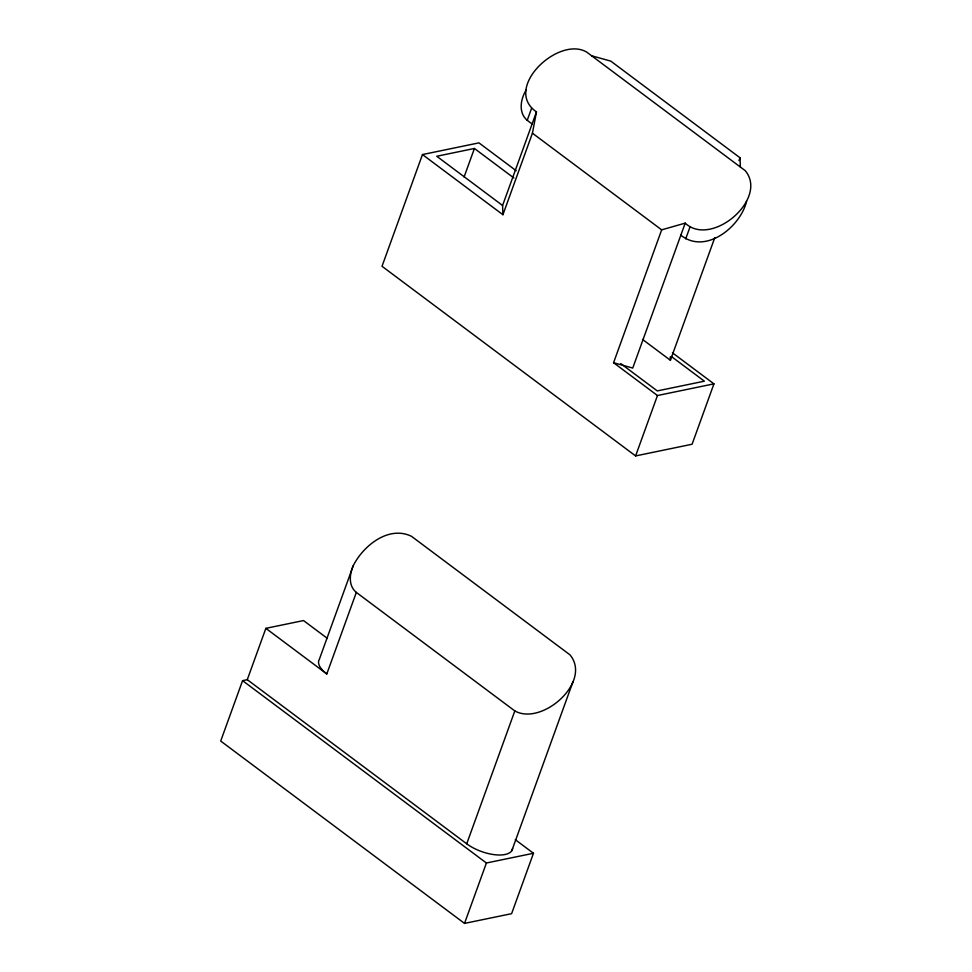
<?xml version="1.0" encoding="UTF-8"?>
<svg xmlns="http://www.w3.org/2000/svg" width="972" height="972" viewBox="0 0 972 972"><rect width="100%" height="100%" fill="white"/><g stroke="black" fill="none" stroke-linecap="round" stroke-linejoin="round"><path stroke-width="1.46" d="M532.437 133.2L536.471 111.889C502.196 88.428 558.584 35.332 586.748 52.136L745.232 170.671C768.779 198.895 711.31 247.909 685.211 223.123L661.665 229.854L532.437 133.2L502.925 214.727L422.468 154.56L382.02 266.279L635.603 455.929L692.088 444.24L713.946 383.855L672.43 352.8M353.225 565.753C349.434 574.294 348.304 585.873 356.335 592.41L514.82 710.933C541.939 726.181 592.398 681.822 569.969 654.836L411.484 536.313C388.678 525.196 363.151 545.79 353.225 565.753L319.338 659.356A28.492 12.308 19.9 0 0 326.811 673.936L356.335 592.41M746.581 201.277C740.445 227.023 705.405 255.004 680.837 235.2M512.596 848.58A28.492 12.308 19.9 0 1 495.27 854.777A28.492 12.308 19.9 0 1 466.718 843.805L247.277 679.683L242.575 680.655L220.705 741.053L464.531 923.4L511.612 913.668L533.47 853.27L515.269 839.662M247.277 679.683L265.854 628.349L303.519 620.561L327.43 638.434M464.094 176.989L474.421 148.473L513.921 178.01M532.097 123.966L527.225 120.309L531.599 108.232M502.925 214.727L502.585 205.493L536.471 111.889M713.946 383.855L657.461 395.531L613.575 362.714L661.665 229.854M685.211 223.123L632.736 368.06L613.575 362.714M466.718 843.805L514.82 710.933M685.71 238.845L690.084 226.768M738.987 160.623L740.02 157.78L610.793 61.127L591.62 55.781M464.531 923.4L486.401 863.002L533.47 853.27M635.603 455.929L657.461 395.531M642.516 339.422L670.401 360.272L714.809 237.581M511.855 850.597L573.067 681.494M526.131 90.129C520.542 99.059 518.197 112.752 527.225 120.309M422.468 154.56L478.953 142.872L516.181 170.72M474.421 148.473L436.756 156.261L502.585 205.493M671.409 356.53L704.372 381.182L657.291 390.914L620.731 363.577M265.854 628.349L326.811 673.936M242.575 680.655L486.401 863.002M740.02 157.78L740.36 167.014M670.267 356.809L670.401 360.272"/></g></svg>
